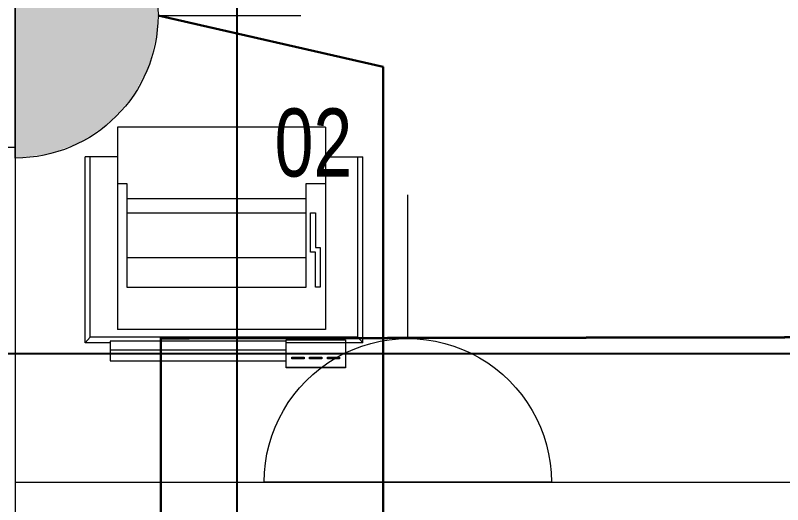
# Model space of a CAD drawing. Header units: metres. Extents: x 75097 to 220762, y -1557923 to -1361206.
# Drawn here: x 108078 to 109064, y -1418882 to -1418253 of the extents above; entities that cross this region are included whole.
import ezdxf

# ---------------------------------------------------------------- set-up
doc = ezdxf.new("R2010")
doc.units = ezdxf.units.M
doc.layers.get('0').update_dxf_attribs({"lineweight": 0})
doc.layers.add('A-100 - Copy$0$axes', color=8, linetype='Continuous')
for name, color, linetype, lineweight in [('A-100 - Copy$0$Medical Equipment and Furniture', 8, 'Continuous', 0), ('A-100 - Copy$0$Structure', 8, 'Continuous', 9), ('A-100 - Copy$0$Walls', 8, 'Continuous', 0), ('E-LG', 245, 'Continuous', 30)]:
    doc.layers.add(name, color=color, linetype=linetype, lineweight=lineweight)
doc.layers.add('E-POWR', color=7, linetype='Continuous', lineweight=9, true_color=0x4e7e3e)
doc.styles.add('A-100 - Copy$0$X3G_ENTITY_257CFD', font='swisscl.ttf', dxfattribs={"height": 200})

# ---------------------------------------------------------------- blocks, each defined once
blk = doc.blocks.new('NORMAL SOCKET')
at = {"layer": 'E-POWR'}
for p, q in [((0, 307.7), (0, 615.4)), ((-307.7, 0), (307.7, 0))]:
    blk.add_line(p, q, dxfattribs=at)
blk.add_ellipse((0, 0), major_axis=(32.8, 305.9), ratio=1, start_param=4.81904, end_param=7.960633, dxfattribs=at)
blk = doc.blocks.new('GI-041_dwg_UPS-E-SKT1-3902843-GI-041')
at = {"layer": 'E-POWR'}
blk.add_hatch(color=256, dxfattribs=at).paths.add_polyline_path([(-0.1987, -0.0005), (0.1987, -0.0005), (0.1929, 0.0471), (0.176, 0.0919), (0.1487, 0.1313), (0.1129, 0.1631), (0.0705, 0.1853), (0.024, 0.1968), (-0.024, 0.1968), (-0.0705, 0.1853), (-0.1129, 0.1631), (-0.1487, 0.1313), (-0.176, 0.0919), (-0.1929, 0.0471)], flags=0)
for p, q in [((0, 0.1983), (0, 0.397)), ((-0.1987, -0.0005), (0.1987, -0.0005)), ((-0.1473, -0.0005), (0.1473, -0.0005))]:
    blk.add_line(p, q, dxfattribs=at)
blk.add_arc((0, -0.0005), 0.1987, 360, 180, dxfattribs=at)
blk = doc.blocks.new('A-100 - Copy$0$ITPPLT2C-P')
for p, q in [((0.02286, 0.03177), (0.26184, 0.03177)), ((0.03041, 0.02557), (0.02286, 0.03177)), ((0.02286, 0), (0.02286, 0.03177)), ((0.26184, -0.00959), (0.26184, 0.03177)), ((0.03041, -0.31823), (0.03041, 0.02557)), ((0.03041, 0.02557), (0.26184, 0.02557)), ((0, 0), (0, -0.22622)), ((0.02518, 0), (0, 0)), ((0.01395, 0), (0.01395, -0.22622)), ((0.02518, 0), (0.01395, 0)), ((0.02518, -0.22622), (0.02518, 0)), ((0.0401, -0.27688), (0.0401, -0.00959)), ((0.3, -0.00959), (0.0401, -0.00959)), ((0.22741, -0.02218), (0.22741, -0.00959)), ((0.3, -0.27688), (0.3, -0.00959)), ((0.09395, -0.2515), (0.09395, -0.02218)), ((0.09395, -0.02218), (0.22741, -0.02218)), ((0.13211, -0.2515), (0.13211, -0.02218)), ((0.18945, -0.2515), (0.18945, -0.02218)), ((0.20824, -0.2515), (0.20824, -0.02218)), ((-0.0091, -0.22622), (0.02673, -0.22622)), ((-0.0091, -0.30235), (-0.0091, -0.22622)), ((-0.00872, -0.22622), (0.02363, -0.22622)), ((-0.00872, -0.30235), (-0.00872, -0.22622)), ((0, -0.22622), (0.02518, -0.22622)), ((0.01395, -0.22622), (0.02518, -0.22622)), ((0.02363, -0.22622), (0.02363, -0.30235)), ((0.02673, -0.22622), (0.02673, -0.30235)), ((0.00232, -0.24947), (0.00232, -0.23339)), ((0.00232, -0.23339), (0.00446, -0.23339)), ((0.00446, -0.23339), (0.00446, -0.24947)), ((0.00446, -0.24947), (0.00232, -0.24947)), ((0.00232, -0.27213), (0.00232, -0.25625)), ((0.00232, -0.25625), (0.00446, -0.25625)), ((0.00446, -0.25625), (0.00446, -0.27213)), ((0.22741, -0.2515), (0.09395, -0.2515)), ((0.22741, -0.27688), (0.22741, -0.2515)), ((0.09472, -0.2701), (0.09472, -0.26409)), ((0.09472, -0.26409), (0.13947, -0.26409)), ((0.13947, -0.2575), (0.19003, -0.2575)), ((0.13947, -0.26409), (0.13947, -0.2575)), ((0.19003, -0.26409), (0.14567, -0.26409)), ((0.14567, -0.26409), (0.14567, -0.2701)), ((0.19003, -0.2575), (0.19003, -0.26409)), ((0.00446, -0.27213), (0.00232, -0.27213)), ((0.14567, -0.2701), (0.09472, -0.2701)), ((0.00232, -0.29499), (0.00232, -0.2793)), ((0.00232, -0.2793), (0.00446, -0.2793)), ((0.00446, -0.2793), (0.00446, -0.29499)), ((0.3, -0.27688), (0.0401, -0.27688)), ((0.26184, -0.27688), (0.26184, -0.32462)), ((0.00446, -0.29499), (0.00232, -0.29499)), ((0.02673, -0.30235), (-0.0091, -0.30235)), ((0.02363, -0.30235), (-0.00872, -0.30235)), ((0.02286, -0.32462), (0.02286, -0.30235)), ((0.03041, -0.31823), (0.02286, -0.32462)), ((0.02286, -0.32462), (0.26184, -0.32462)), ((0.03041, -0.31823), (0.26184, -0.31823))]:
    blk.add_line(p, q)
blk = doc.blocks.new('A-100 - Copy')
at = {"layer": 'A-100 - Copy$0$axes'}
for p, q in [((108363.27, -1477297.37, 0), (108363.27, -1366691.83, 0)), ((178940.32, -1418687.69, 2.36), (96042.19, -1418687.69, 2.36))]:
    blk.add_line(p, q, dxfattribs=at)
at = {"layer": 'A-100 - Copy$0$Structure', "elevation": 0}
blk.add_lwpolyline([(107548.27, -1418952.69), (108078.27, -1418952.69), (108078.27, -1418422.69), (107548.27, -1418422.69)], close=True, dxfattribs=at)
at = {"layer": 'A-100 - Copy$0$Walls'}
blk.add_line((108078.27, -1418852.69, 2.36), (112616.93, -1418852.69, 2.36), dxfattribs=at)
at = {"layer": 'A-100 - Copy$0$Walls', "elevation": 0}
blk.add_lwpolyline([(108078.27, -1418422.69), (108078.27, -1415132.94)], dxfattribs=at)
at = {"layer": 'A-100 - Copy$0$Medical Equipment and Furniture', "extrusion": (-8.17187e-07, -1.20097e-18, -1), "xscale": -1000.000000000004, "yscale": 1000.000000000004, "zscale": 1000.000000000002, "rotation": 270.000000006743}
blk.add_blockref('A-100 - Copy$0$ITPPLT2C-P', (-108199.97, -1418696.57, -2.46), dxfattribs=at)
at = {"layer": 'A-100 - Copy$0$Medical Equipment and Furniture', "insert": (108461.29, -1418372.4, 2.37), "char_height": 87.473, "attachment_point": 2, "style": 'A-100 - Copy$0$X3G_ENTITY_257CFD'}
blk.add_mtext('02', dxfattribs=at)

msp = doc.modelspace()

# ---------------------------------------------------------------- linework, layer by layer
at = {"layer": 'E-LG', "color": 1}
msp.add_lwpolyline([(114121.89, -1438163.08), (113976.11, -1437823.14), (112072.56, -1437823.14), (112072.56, -1431171.98), (112496.89, -1430971.57), (112080.98, -1430928.87), (112080.98, -1425669.95), (112433.93, -1425522.69), (112069.94, -1425406.5), (108550.84, -1425406.5), (108550.84, -1424950.62), (108261.7, -1424857.56), (108557.55, -1424816.56), (108557.55, -1421791.1), (108261.7, -1421679.35), (108556.91, -1421628.78), (112349.37, -1421628.78), (112433.93, -1421592.45), (112335.29, -1421540.3), (108551.05, -1421540.3), (108551.05, -1418318.67), (108261.7, -1418252.69)], dxfattribs=at)
at = {"layer": 'E-POWR', "const_width": 3}
msp.add_lwpolyline([(108265.1, -1421301.61), (108265.1, -1418667.85), (109498.25, -1418665.78), (109809.72, -1418665.78), (109809.72, -1419136.25), (111542.58, -1419137.3), (112432.32, -1419137.3), (112432.32, -1417109), (112954.91, -1417109), (112954.91, -1415315.95), (111918.08, -1415317.55)], dxfattribs=at)

# ---------------------------------------------------------------- block references
at = {"xscale": -923.0399999999992, "yscale": 923.0399999999992, "zscale": 923.0399999999992, "rotation": 270}
msp.add_blockref('GI-041_dwg_UPS-E-SKT1-3902843-GI-041', (108078.71, -1418252.69, 2.36), dxfattribs=at)
at = {"layer": 'E-POWR', "color": 85, "xscale": -0.6, "yscale": 0.6, "zscale": 0.6}
msp.add_blockref('NORMAL SOCKET', (108582.59, -1418852.69, 2.36), dxfattribs=at)

# ---------------------------------------------------------------- next in the draw order: block references
msp.add_blockref('A-100 - Copy', (0, 0))

doc.saveas('drawing.dxf')
